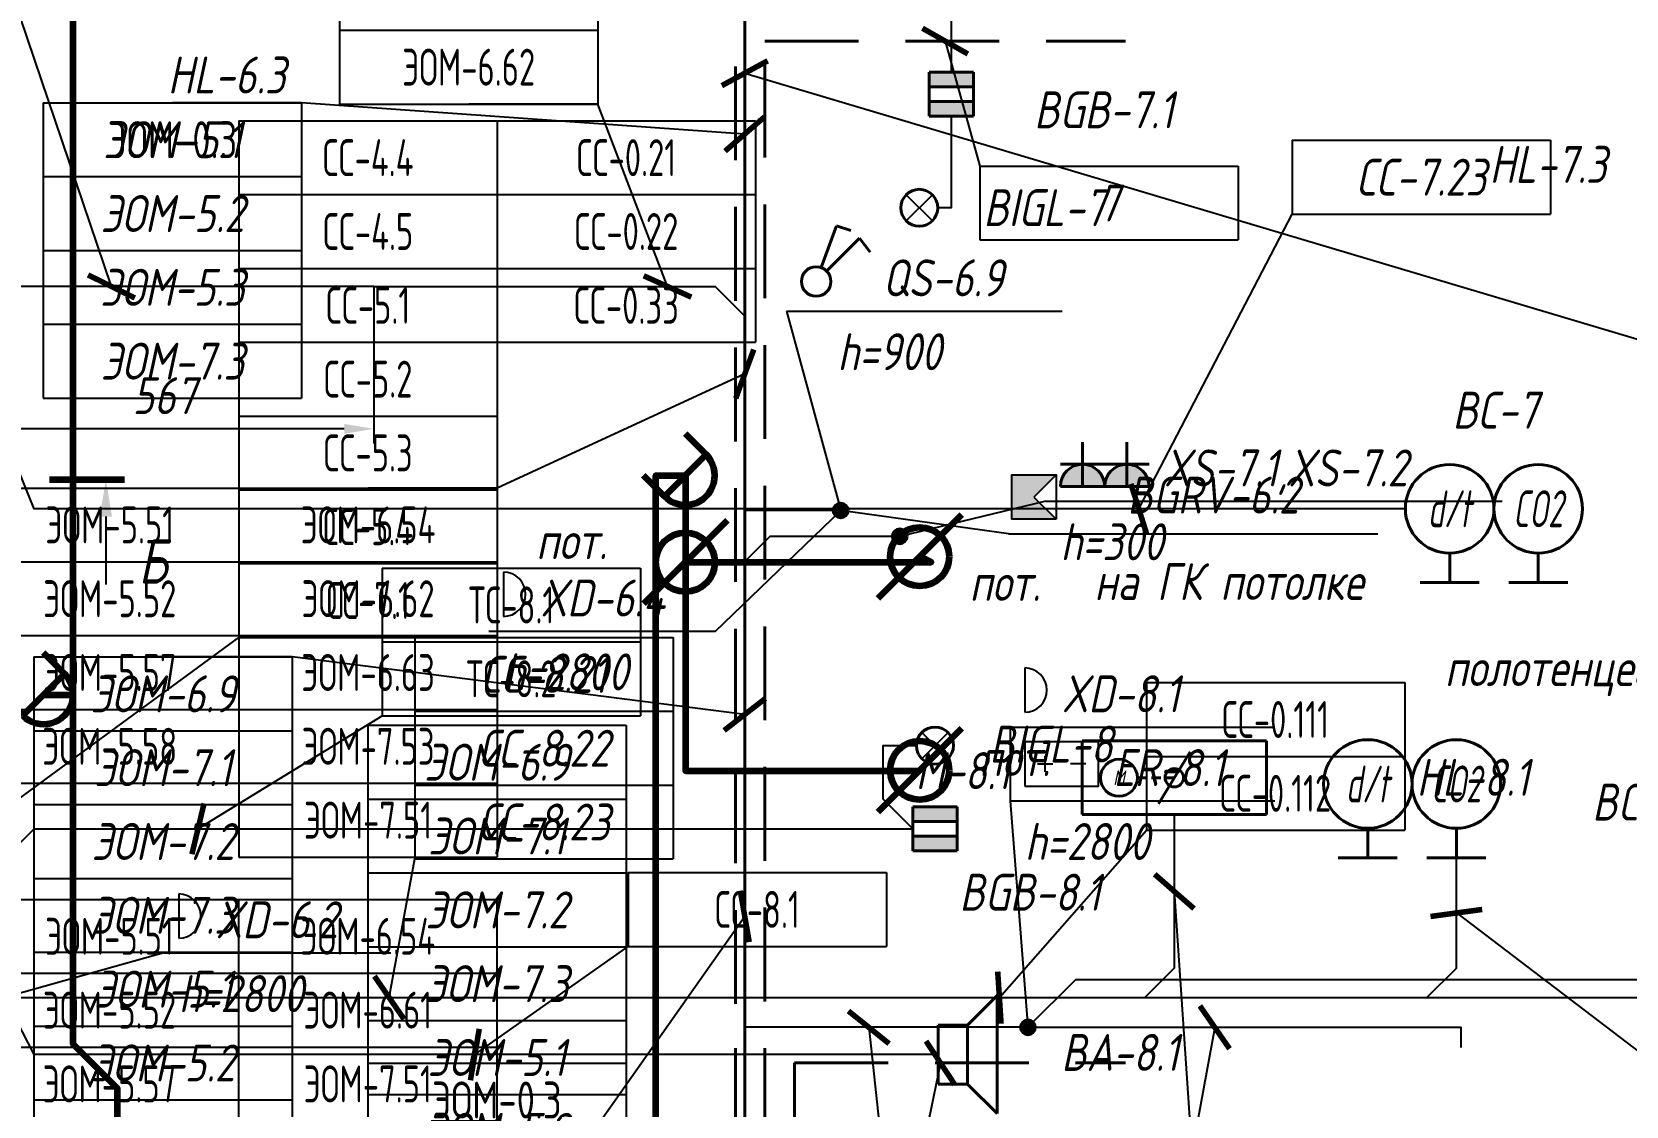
# Model space of a CAD drawing. Header units: millimetres. Extents: x -14566 to 16488, y -7315 to 17206.
# Drawn here: x 12635 to 14795, y 10723 to 12178 of the extents above; entities that cross this region are included whole.
import ezdxf
from ezdxf.enums import TextEntityAlignment as Align

# ---------------------------------------------------------------- set-up
doc = ezdxf.new("R2010")
doc.units = ezdxf.units.MM
doc.linetypes.add('DASHED', pattern=[19.05, 12.7, -6.35])
for name, color, linetype in [('02 Розетки', 7, 'Continuous'), ('03 Стационарное ЭО', 7, 'Continuous'), ('04 Освещение', 7, 'Continuous'), ('05 Слаботочка', 7, 'Continuous'), ('06 Авт-ка климата', 7, 'Continuous'), ('07 Авт-ка общая', 7, 'Continuous'), ('08 Пож. и техн. сигн.', 7, 'Continuous'), ('09 ДСУП', 7, 'Continuous'), ('10 Привязка', 7, 'Continuous'), ('12 Трассы и коробки 220', 7, 'Continuous'), ('13 Трассы и коробки слаботочки', 7, 'Continuous')]:
    doc.layers.add(name, color=color, linetype=linetype)
doc.styles.add('GOST typeA', font='')
doc.styles.get("Standard").update_dxf_attribs({"font": 'arial.ttf'})
doc.styles.add('ГОСТ-ISOCPEUR', font='isocpeui.ttf', dxfattribs={"width": 0.8})
doc.styles.get('GOST typeA').set_extended_font_data('GOST type A')
doc.linetypes.add('12V', pattern='A,12.7,-5.08,["12V",Standard,S=2.54,R=0,X=-2.54,Y=-1.27],-5.08', length=22.86)
doc.linetypes.add('220V_LINE', pattern='A,0.2,-0.05,["~220V",Standard,S=0.1,R=0,X=0,Y=-0.05],-0.4,0.1', length=0.75)
doc.dimstyles.new('ISO-25', dxfattribs={"dimtxt": 2.5, "dimasz": 2.5, "dimexe": 1.25, "dimexo": 0.625, "dimtad": 1, "dimtxsty": 'Standard', "dimcen": 2.5, "dimadec": 0, "dimazin": 0, "dimtfac": 1, "dimtmove": 0, "dimatfit": 3, "dimfxl": 1, "dimarcsym": 0})

# ---------------------------------------------------------------- blocks, each defined once
blk = doc.blocks.new('дроссель d100')
at = {"color": 0, "lineweight": -2}
for p, q in [((0, 0), (0, 100)), ((0, 100), (250, 100)), ((250, 100), (250, 0)), ((103.4, 14.7), (146.6, 85.3)), ((250, 0), (0, 0))]:
    blk.add_line(p, q, dxfattribs=at)
at = {"color": 0, "linetype": 'DASHED', "lineweight": -2}
blk.add_line((75, 50), (125, 50), dxfattribs=at)
at = {"color": 0, "lineweight": -2}
for centre, radius in [((50, 50), 25), ((125, 50), 12.5)]:
    blk.add_circle(centre, radius, dxfattribs=at)
at = {"color": 0, "lineweight": -2, "style": 'ГОСТ-ISOCPEUR', "width": 0.8}
blk.add_text('M', height=20, dxfattribs=at).set_placement((50, 50), align=Align.MIDDLE_CENTER)
blk = doc.blocks.new('геркон')
at = {"lineweight": -2}
for points in [[(3, 2), (3, 3), (0, 3), (0, 2)], [(3, 0), (3, 1), (0, 1), (0, 0)]]:
    blk.add_hatch(color=0, dxfattribs=at).paths.add_polyline_path(points)
at = {"color": 0, "lineweight": -2}
for p, q in [((0, 0), (0, 3)), ((0, 3), (3, 3)), ((3, 3), (3, 0)), ((0, 2), (3, 2)), ((0, 1), (3, 1)), ((3, 0), (0, 0))]:
    blk.add_line(p, q, dxfattribs=at)
blk = doc.blocks.new('громкоговоритель')
at = {"color": 0, "lineweight": -2}
for p, q in [((2, 2), (4, 4)), ((4, 4), (4, -4)), ((0, -2), (0, 2)), ((0, 2), (2, 2)), ((2, 2), (2, -2)), ((2, -2), (0, -2)), ((2, -2), (4, -4))]:
    blk.add_line(p, q, dxfattribs=at)
blk = doc.blocks.new('Охранный датчик')
blk.add_hatch(color=0).paths.add_polyline_path([(3, 3), (0, 3), (0, 0), (3, 0), (1.5, 1.5)])
at = {"color": 0}
for p, q in [((3, 3), (1.5, 1.5)), ((1.5, 1.5), (3, 0))]:
    blk.add_line(p, q, dxfattribs=at)
blk.add_lwpolyline([(3, 0), (0, 0), (0, 3), (3, 3)], close=True, dxfattribs=at)
blk = doc.blocks.new('розетка скрытая трехполюсная IP54')
at = {"lineweight": -2}
h = blk.add_hatch(color=0, dxfattribs=at)
h.paths.add_polyline_path([(0, 0), (0, 1.5, 0.414214), (-1.5, 0)])
h.paths.add_polyline_path([(1.5, 0, 0.414214), (0, 1.5), (0, 0)])
at = {"color": 0, "lineweight": -2}
for p, q in [((0, 0), (0, 3)), ((-1.5, 1.5), (1.5, 1.5)), ((-1.5, 0), (1.5, 0))]:
    blk.add_line(p, q, dxfattribs=at)
blk.add_arc((0, 0), 1.5, 0, 180, dxfattribs=at)
blk = doc.blocks.new('кнопка 2')
at = {"color": 0, "lineweight": -2}
for p, q in [((0.35, 0.94), (1.39, 3.78)), ((1.39, 3.78), (2.34, 3.45)), ((0.71, 0.71), (2.93, 2.93)), ((2.93, 2.93), (3.66, 2))]:
    blk.add_line(p, q, dxfattribs=at)
blk.add_circle((0, 0), 1, dxfattribs=at)
blk = doc.blocks.new('коробка коммутационная')
at = {"color": 0}
blk.add_line((0, 3), (0, 0), dxfattribs=at)
blk.add_arc((0, 1.5), 1.5, 270, 90, dxfattribs=at)
blk = doc.blocks.new('*T133')
at = {"layer": '02 Розетки', "color": 0, "lineweight": -2}
for p, q in [((0, 0), (350, 0)), ((0, 0), (0, -700)), ((350, 0), (350, -700)), ((0, -100), (350, -100)), ((0, -200), (350, -200)), ((0, -300), (350, -300)), ((0, -400), (350, -400)), ((0, -500), (350, -500)), ((0, -600), (350, -600)), ((0, -700), (350, -700))]:
    blk.add_line(p, q, dxfattribs=at)
at = {"layer": '02 Розетки', "color": 0, "char_height": 50, "width": 330, "attachment_point": 5, "style": 'ГОСТ-ISOCPEUR'}
for s, insert in [('{ЭОМ-6.9}', (175, -50)), ('{ЭОМ-7.1}', (175, -150)), ('{ЭОМ-7.2}', (175, -250)), ('{ЭОМ-7.3}', (175, -350)), ('{ЭОМ-5.1}', (175, -450)), ('{ЭОМ-5.2}', (175, -550)), ('{ЭОМ-5.3}', (175, -650))]:
    blk.add_mtext(s, dxfattribs=dict(at, insert=insert))
blk = doc.blocks.new('*T134')
at = {"layer": '02 Розетки', "color": 0, "lineweight": -2}
for p, q in [((0, 0), (350, 0)), ((0, 0), (0, -700)), ((350, 0), (350, -700)), ((0, -100), (350, -100)), ((0, -200), (350, -200)), ((0, -300), (350, -300)), ((0, -400), (350, -400)), ((0, -500), (350, -500)), ((0, -600), (350, -600)), ((0, -700), (350, -700))]:
    blk.add_line(p, q, dxfattribs=at)
at = {"layer": '02 Розетки', "color": 0, "char_height": 50, "width": 330, "attachment_point": 5, "style": 'ГОСТ-ISOCPEUR'}
for s, insert in [('{ЭОМ-6.9}', (175, -50)), ('{ЭОМ-7.1}', (175, -150)), ('{ЭОМ-7.2}', (175, -250)), ('{ЭОМ-7.3}', (175, -350)), ('{ЭОМ-5.1}', (175, -450)), ('{ЭОМ-5.2}', (175, -550)), ('{ЭОМ-5.3}', (175, -650))]:
    blk.add_mtext(s, dxfattribs=dict(at, insert=insert))
blk = doc.blocks.new('*T149')
at = {"layer": '02 Розетки', "color": 0, "lineweight": -2}
for p, q in [((0, 0), (350, 0)), ((0, 0), (0, -400)), ((350, 0), (350, -400)), ((0, -100), (350, -100)), ((0, -200), (350, -200)), ((0, -300), (350, -300)), ((0, -400), (350, -400))]:
    blk.add_line(p, q, dxfattribs=at)
at = {"layer": '02 Розетки', "color": 0, "char_height": 50, "width": 330, "attachment_point": 5, "style": 'ГОСТ-ISOCPEUR'}
for s, insert in [('{ЭОМ-5.1}', (175, -50)), ('{ЭОМ-5.2}', (175, -150)), ('{ЭОМ-5.3}', (175, -250)), ('{ЭОМ-7.3}', (175, -350))]:
    blk.add_mtext(s, dxfattribs=dict(at, insert=insert))
blk = doc.blocks.new('*T170')
at = {"layer": '03 Стационарное ЭО', "color": 0, "lineweight": -2}
for p, q in [((0, 0), (350, 0)), ((0, 0), (0, -100)), ((350, 0), (350, -100)), ((0, -100), (350, -100))]:
    blk.add_line(p, q, dxfattribs=at)
at = {"layer": '03 Стационарное ЭО', "color": 0, "insert": (175, -50), "char_height": 50, "width": 330, "attachment_point": 5, "style": 'GOST typeA'}
blk.add_mtext('{\\W0.9;ЭОМ-0.3}', dxfattribs=at)
blk = doc.blocks.new('*T174')
at = {"layer": '03 Стационарное ЭО', "color": 0, "lineweight": -2}
for p, q in [((0, 0), (350, 0)), ((0, 0), (0, -100)), ((350, 0), (350, -100)), ((0, -100), (350, -100))]:
    blk.add_line(p, q, dxfattribs=at)
at = {"layer": '03 Стационарное ЭО', "color": 0, "insert": (175, -50), "char_height": 50, "width": 330, "attachment_point": 5, "style": 'GOST typeA'}
blk.add_mtext('{\\W0.9;ЭОМ-0.3}', dxfattribs=at)
blk = doc.blocks.new('*T197')
at = {"layer": '04 Освещение', "color": 0, "lineweight": -2}
for p, q in [((0, 0), (350, 0)), ((0, 0), (0, -500)), ((350, 0), (350, -500)), ((0, -100), (350, -100)), ((0, -200), (350, -200)), ((0, -300), (350, -300)), ((0, -400), (350, -400)), ((0, -500), (350, -500))]:
    blk.add_line(p, q, dxfattribs=at)
at = {"layer": '04 Освещение', "color": 0, "char_height": 50, "width": 330, "attachment_point": 5, "style": 'GOST typeA'}
for s, insert in [('{\\W0.8;ЭОМ-6.54}', (175, -50)), ('{\\W0.8;ЭОМ-6.61}', (175, -150)), ('{\\W0.8;ЭОМ-7.51}', (175, -250)), ('{\\W0.8;ЭОМ-7.53}', (175, -350)), ('{\\W0.8;ЭОМ-6.67}', (175, -450))]:
    blk.add_mtext(s, dxfattribs=dict(at, insert=insert))
blk = doc.blocks.new('*T228')
at = {"layer": '04 Освещение', "color": 0, "lineweight": -2}
for p, q in [((0, 0), (350, 0)), ((0, 0), (0, -200)), ((350, 0), (350, -200)), ((0, -100), (350, -100)), ((0, -200), (350, -200))]:
    blk.add_line(p, q, dxfattribs=at)
at = {"layer": '04 Освещение', "color": 0, "char_height": 50, "width": 330, "attachment_point": 5, "style": 'GOST typeA'}
for s, insert in [('{\\W0.8;ЭОМ-6.54}', (175, -50)), ('{\\W0.8;ЭОМ-6.62}', (175, -150))]:
    blk.add_mtext(s, dxfattribs=dict(at, insert=insert))
blk = doc.blocks.new('*T231')
at = {"layer": '04 Освещение', "color": 0, "lineweight": -2}
for p, q in [((0, 0), (350, 0)), ((0, 0), (0, -500)), ((350, 0), (350, -500)), ((0, -100), (350, -100)), ((0, -200), (350, -200)), ((0, -300), (350, -300)), ((0, -400), (350, -400)), ((0, -500), (350, -500))]:
    blk.add_line(p, q, dxfattribs=at)
at = {"layer": '04 Освещение', "color": 0, "char_height": 50, "width": 330, "attachment_point": 5, "style": 'GOST typeA'}
for s, insert in [('{\\W0.8;ЭОМ-6.54}', (175, -50)), ('{\\W0.8;ЭОМ-6.62}', (175, -150)), ('{\\W0.8;ЭОМ-6.63}', (175, -250)), ('{\\W0.8;ЭОМ-7.53}', (175, -350)), ('{\\W0.8;ЭОМ-7.51}', (175, -450))]:
    blk.add_mtext(s, dxfattribs=dict(at, insert=insert))
blk = doc.blocks.new('*T236')
at = {"layer": '04 Освещение', "color": 0, "lineweight": -2}
for p, q in [((0, 0), (350, 0)), ((0, 0), (0, -400)), ((350, 0), (350, -400)), ((0, -100), (350, -100)), ((0, -200), (350, -200)), ((0, -300), (350, -300)), ((0, -400), (350, -400))]:
    blk.add_line(p, q, dxfattribs=at)
at = {"layer": '04 Освещение', "color": 0, "char_height": 50, "width": 330, "attachment_point": 5, "style": 'GOST typeA'}
for s, insert in [('{\\W0.8;ЭОМ-5.51}', (175, -50)), ('{\\W0.8;ЭОМ-5.52}', (175, -150)), ('{\\W0.8;ЭОМ-5.57}', (175, -250)), ('{\\W0.8;ЭОМ-5.58}', (175, -350))]:
    blk.add_mtext(s, dxfattribs=dict(at, insert=insert))
blk = doc.blocks.new('*T240')
at = {"layer": '04 Освещение', "color": 0, "lineweight": -2}
for p, q in [((0, 0), (350, 0)), ((0, 0), (0, -500)), ((350, 0), (350, -500)), ((0, -100), (350, -100)), ((0, -200), (350, -200)), ((0, -300), (350, -300)), ((0, -400), (350, -400)), ((0, -500), (350, -500))]:
    blk.add_line(p, q, dxfattribs=at)
at = {"layer": '04 Освещение', "color": 0, "char_height": 50, "width": 330, "attachment_point": 5, "style": 'GOST typeA'}
for s, insert in [('{\\W0.8;ЭОМ-5.51}', (175, -50)), ('{\\W0.8;ЭОМ-5.52}', (175, -150)), ('{\\W0.8;ЭОМ-5.57}', (175, -250)), ('{\\W0.8;ЭОМ-5.58}', (175, -350)), ('{\\W0.8;ЭОМ-6.69}', (175, -450))]:
    blk.add_mtext(s, dxfattribs=dict(at, insert=insert))
blk = doc.blocks.new('*T261')
at = {"layer": '07 Авт-ка общая', "color": 0, "lineweight": -2}
for p, q in [((0, 0), (350, 0)), ((0, 0), (0, -200)), ((350, 0), (350, -200)), ((0, -100), (350, -100)), ((0, -200), (350, -200))]:
    blk.add_line(p, q, dxfattribs=at)
at = {"layer": '07 Авт-ка общая', "color": 0, "char_height": 50, "width": 330, "attachment_point": 5, "style": 'GOST typeA'}
for s, insert in [('{\\W0.8;СС-0.111}', (175, -50)), ('{\\W0.8;СС-0.112}', (175, -150))]:
    blk.add_mtext(s, dxfattribs=dict(at, insert=insert))
blk = doc.blocks.new('*T310')
at = {"layer": '06 Авт-ка климата', "color": 0, "lineweight": -2}
for p, q in [((0, 0), (350, 0)), ((0, 0), (0, -300)), ((350, 0), (350, -300)), ((0, -100), (350, -100)), ((0, -200), (350, -200)), ((0, -300), (350, -300))]:
    blk.add_line(p, q, dxfattribs=at)
at = {"layer": '06 Авт-ка климата', "color": 0, "char_height": 50, "width": 330, "attachment_point": 5, "style": 'ГОСТ-ISOCPEUR'}
for s, insert in [('{СС-8.21}', (175, -50)), ('{СС-8.22}', (175, -150)), ('{СС-8.23}', (175, -250))]:
    blk.add_mtext(s, dxfattribs=dict(at, insert=insert))
blk = doc.blocks.new('*T312')
at = {"layer": '06 Авт-ка климата', "color": 0, "lineweight": -2}
for p, q in [((0, 0), (350, 0)), ((0, 0), (0, -100)), ((350, 0), (350, -100)), ((0, -100), (350, -100))]:
    blk.add_line(p, q, dxfattribs=at)
at = {"layer": '06 Авт-ка климата', "color": 0, "insert": (175, -50), "char_height": 50, "width": 330, "attachment_point": 5, "style": 'ГОСТ-ISOCPEUR'}
blk.add_mtext('{СС-7.23}', dxfattribs=at)
blk = doc.blocks.new('*T359')
at = {"layer": '05 Слаботочка', "color": 0, "lineweight": -2}
for p, q in [((0, 0), (350, 0)), ((0, 0), (0, -700)), ((350, 0), (350, -700)), ((0, -100), (350, -100)), ((0, -200), (350, -200)), ((0, -300), (350, -300)), ((0, -400), (350, -400)), ((0, -500), (350, -500)), ((0, -600), (350, -600)), ((0, -700), (350, -700))]:
    blk.add_line(p, q, dxfattribs=at)
at = {"layer": '05 Слаботочка', "color": 0, "char_height": 50, "width": 330, "attachment_point": 5, "style": 'GOST typeA'}
for s, insert in [('{\\W0.8;СС-4.4}', (175, -50)), ('{\\W0.8;СС-4.5}', (175, -150)), ('{\\W0.8;СС-5.1}', (175, -250)), ('{\\W0.8;СС-5.2}', (175, -350)), ('{\\W0.8;СС-5.3}', (175, -450)), ('{\\W0.8;СС-5.4}', (175, -550)), ('{\\W0.8;СС-7.1}', (175, -650))]:
    blk.add_mtext(s, dxfattribs=dict(at, insert=insert))
blk = doc.blocks.new('*T368')
at = {"layer": '05 Слаботочка', "color": 0, "lineweight": -2}
for p, q in [((0, 0), (350, 0)), ((0, 0), (0, -100)), ((350, 0), (350, -100)), ((0, -100), (350, -100))]:
    blk.add_line(p, q, dxfattribs=at)
at = {"layer": '05 Слаботочка', "color": 0, "insert": (175, -50), "char_height": 50, "width": 330, "attachment_point": 5, "style": 'GOST typeA'}
blk.add_mtext('{\\W0.8;СС-8.1}', dxfattribs=at)
blk = doc.blocks.new('*T380')
at = {"layer": '05 Слаботочка', "color": 0, "lineweight": -2}
for p, q in [((0, 0), (350, 0)), ((0, 0), (0, -300)), ((350, 0), (350, -300)), ((0, -100), (350, -100)), ((0, -200), (350, -200)), ((0, -300), (350, -300))]:
    blk.add_line(p, q, dxfattribs=at)
at = {"layer": '05 Слаботочка', "color": 0, "char_height": 50, "width": 330, "attachment_point": 5, "style": 'GOST typeA'}
for s, insert in [('{\\W0.8;СС-0.21}', (175, -50)), ('{\\W0.8;СС-0.22}', (175, -150)), ('{\\W0.8;СС-0.33}', (175, -250))]:
    blk.add_mtext(s, dxfattribs=dict(at, insert=insert))
blk = doc.blocks.new('*T420')
at = {"layer": '08 Пож. и техн. сигн.', "color": 0, "lineweight": -2}
for p, q in [((0, 0), (350, 0)), ((0, 0), (0, -200)), ((350, 0), (350, -200)), ((0, -100), (350, -100)), ((0, -200), (350, -200))]:
    blk.add_line(p, q, dxfattribs=at)
at = {"layer": '08 Пож. и техн. сигн.', "color": 0, "char_height": 50, "width": 330, "attachment_point": 5, "style": 'GOST typeA'}
for s, insert in [('{\\W0.8;ТС-8.1}', (175, -50)), ('{\\W0.8;ТС-8.2}', (175, -150))]:
    blk.add_mtext(s, dxfattribs=dict(at, insert=insert))
blk = doc.blocks.new('*D522')
at = {"layer": '04 Освещение', "color": 0, "lineweight": -2, "transparency": 16777216}
for p, q in [((12531.2, 11833.6), (12531.2, 11620.7)), ((13098.5, 11833.6), (13098.5, 11620.7)), ((13058.5, 11640.7), (12571.2, 11640.7))]:
    blk.add_line(p, q, dxfattribs=at)
at = {"layer": '04 Освещение', "color": 0, "transparency": 16777216}
for points in [[(12571.2, 11647.4), (12571.2, 11634), (12531.2, 11640.7)], [(13058.5, 11634), (13058.5, 11647.4), (13098.5, 11640.7)]]:
    blk.add_solid(points, dxfattribs=at)
at = {"layer": 'Defpoints', "color": 0, "transparency": 16777216}
for p in [(12531.2, 11833.6), (13098.5, 11833.6), (12531.2, 11640.7)]:
    blk.add_point(p, dxfattribs=at)
at = {"layer": '04 Освещение', "color": 0, "transparency": 16777216, "insert": (12814.9, 11685.7), "char_height": 50, "attachment_point": 5, "style": 'ГОСТ-ISOCPEUR'}
blk.add_mtext('567', dxfattribs=at)
blk = doc.blocks.new('*D523')
at = {"layer": '04 Освещение', "color": 0, "lineweight": -2, "transparency": 16777216}
for p, q in [((13098.5, 13260.1), (12547.9, 13260.1)), ((12567.9, 11873.6), (12567.9, 13220.1)), ((13098.5, 11833.6), (12547.9, 11833.6))]:
    blk.add_line(p, q, dxfattribs=at)
at = {"layer": '04 Освещение', "color": 0, "transparency": 16777216}
for points in [[(12574.6, 13220.1), (12561.3, 13220.1), (12567.9, 13260.1)], [(12561.3, 11873.6), (12574.6, 11873.6), (12567.9, 11833.6)]]:
    blk.add_solid(points, dxfattribs=at)
at = {"layer": 'Defpoints', "color": 0, "transparency": 16777216}
for p in [(12567.9, 13260.1), (13098.5, 13260.1), (13098.5, 11833.6)]:
    blk.add_point(p, dxfattribs=at)
at = {"layer": '04 Освещение', "color": 0, "transparency": 16777216, "insert": (12522.9, 12546.8), "char_height": 50, "attachment_point": 5, "rotation": 90, "style": 'ГОСТ-ISOCPEUR'}
blk.add_mtext('1427', dxfattribs=at)
blk = doc.blocks.new('ИП')
at = {"color": 0}
for p, q in [((0.86, 1.5), (1.91, 1.5)), ((1.38, 0.97), (1.38, 2.03)), ((4.14, 1.5), (3.09, 1.5))]:
    blk.add_line(p, q, dxfattribs=at)
blk.add_lwpolyline([(0, 0), (5, 0), (5, 3), (0, 3)], close=True, dxfattribs=at)
blk = doc.blocks.new('*T552')
at = {"layer": '06 Авт-ка климата', "color": 0, "lineweight": -2}
for p, q in [((0, 0), (350, 0)), ((0, 0), (0, -100)), ((350, 0), (350, -100)), ((0, -100), (350, -100))]:
    blk.add_line(p, q, dxfattribs=at)
at = {"layer": '06 Авт-ка климата', "color": 0, "insert": (175, -50), "char_height": 50, "width": 330, "attachment_point": 5, "style": 'ГОСТ-ISOCPEUR'}
blk.add_mtext('{7}', dxfattribs=at)
blk = doc.blocks.new('зажим')
at = {"layer": '09 ДСУП', "color": 0, "lineweight": -2}
for p, q in [((28.3, 28.3), (0, 56.6)), ((28.3, 28.3), (-28.3, -28.3)), ((-28.3, -28.3), (-56.6, 0))]:
    blk.add_line(p, q, dxfattribs=at)
blk.add_arc((0, 0), 40, 225, 45, dxfattribs=at)
blk = doc.blocks.new('клемма')
at = {"layer": '09 ДСУП', "color": 0, "lineweight": -2}
blk.add_line((56.6, 56.6), (-56.6, -56.6), dxfattribs=at)
blk.add_circle((0, 0), 40, dxfattribs=at)
blk = doc.blocks.new('датчик CO2')
at = {"color": 0, "lineweight": -2}
for p, q in [((0, 2), (0, 0)), ((-2, 0), (2, 0))]:
    blk.add_line(p, q, dxfattribs=at)
blk.add_circle((0, 5), 3, dxfattribs=at)
at = {"color": 0, "lineweight": -2, "style": 'ГОСТ-ISOCPEUR', "width": 0.6}
blk.add_text('CO2', height=2.5, rotation=360, dxfattribs=at).set_placement((-0.01, 5), align=Align.MIDDLE_CENTER)
blk = doc.blocks.new('датчик температуры и влажности')
at = {"color": 0, "lineweight": -2}
for p, q in [((0, 2), (0, 0)), ((-2, 0), (2, 0))]:
    blk.add_line(p, q, dxfattribs=at)
blk.add_circle((0, 5), 3, dxfattribs=at)
at = {"color": 0, "lineweight": -2, "style": 'ГОСТ-ISOCPEUR', "width": 0.6}
blk.add_text('d/t', height=2.5, rotation=360, dxfattribs=at).set_placement((-0.01, 5), align=Align.MIDDLE_CENTER)

msp = doc.modelspace()

# ---------------------------------------------------------------- hatches: boundary and pattern name
at = {"layer": '02 Розетки'}
msp.add_hatch(color=256, dxfattribs=at).paths.add_polyline_path([(13801.2, 11495.1, 1), (13821.2, 11495.1, 1)])
at = {"layer": '04 Освещение'}
msp.add_hatch(color=256, dxfattribs=at).paths.add_polyline_path([(13974.8, 10830, 1), (13994.8, 10830, 1)])
at = {"layer": '10 Привязка'}
msp.add_hatch(color=256, dxfattribs=at).paths.add_polyline_path([(13721.2, 11530.1, 1), (13741.2, 11530.1, 1)])

# ---------------------------------------------------------------- linework, layer by layer
at = {"layer": '02 Розетки'}
for q in [(13811.2, 11495.1), (14627.2, 11542.8)]:
    msp.add_line((14008.9, 11542.8), q, dxfattribs=at)
at = {"layer": '02 Розетки', "linetype": '220V_LINE', "ltscale": 200, "flags": 128}
msp.add_lwpolyline([(13811.2, 11495.1), (13635.2, 11495.1), (13601.2, 11461.2)], dxfattribs=at)
at = {"layer": '02 Розетки', "lineweight": 40}
msp.add_circle((13811.2, 11495.1), 10, dxfattribs=at)
at = {"layer": '04 Освещение'}
for p, q in [((13657.9, 11800.3), (14031.4, 11800.3)), ((13657.9, 11800.3), (13731.2, 11530.1)), ((13958.5, 11498.4), (13731.2, 11530.1)), ((13958.5, 11498.4), (14459, 11498.4)), ((13960.6, 11236.8), (13960.6, 11136.8)), ((13960.6, 11236.8), (14319.3, 11236.8)), ((13960.6, 11136.8), (14319.3, 11136.8)), ((13960.6, 11136.8), (13984.8, 10830))]:
    msp.add_line(p, q, dxfattribs=at)
at = {"layer": '04 Освещение', "linetype": '220V_LINE', "ltscale": 200}
msp.add_line((13731.2, 11530.1), (13682, 11530.1), dxfattribs=at)
at = {"layer": '04 Освещение', "linetype": '220V_LINE', "ltscale": 200, "flags": 128}
for points in [[(13098.5, 11833.6), (12581.5, 11833.6), (12581.5, 11580.4), (12531.2, 11530.1)], [(13098.5, 11833.6), (13561.2, 11833.6), (13601.2, 11793.6)], [(13984.8, 10830), (14049.8, 10894.9), (15424.4, 10894.9), (15424.4, 11066.1)], [(13984.8, 10830), (13601.2, 10830)]]:
    msp.add_lwpolyline(points, dxfattribs=at)
at = {"layer": '04 Освещение', "linetype": '12V', "ltscale": 10, "flags": 128}
msp.add_lwpolyline([(13984.8, 10830), (14571.2, 10830), (14571.2, 10802.6)], dxfattribs=at)
at = {"layer": '04 Освещение', "lineweight": 40}
msp.add_circle((13984.8, 10830), 10, dxfattribs=at)
at = {"layer": '05 Слаботочка'}
msp.add_lwpolyline([(13863.1, 10793.1), (12638.5, 10793.1), (12598.5, 10870.2)], dxfattribs=at)
at = {"layer": '06 Авт-ка климата', "linetype": 'DASHED', "lineweight": 40, "ltscale": 10}
for points in [[(13588.5, 8769.7), (13588.5, 10861.8), (13588.5, 13571.7)], [(13628.5, 8769.7), (13628.5, 12166), (14116.9, 12166)], [(13668.5, 8769.7), (13668.5, 10781.8), (14116.9, 10781.8)]]:
    msp.add_lwpolyline(points, dxfattribs=at)
at = {"layer": '06 Авт-ка климата'}
for points in [[(14496.3, 11532.5), (12638.5, 11532.5), (12598.5, 11630.4)], [(14183.2, 11118.1), (14183.2, 10910.2), (14143.2, 10870.2)], [(12598.5, 10870.2), (14525.3, 10870.2), (14565.3, 10910.2), (14565.3, 11059.6)]]:
    msp.add_lwpolyline(points, dxfattribs=at)
at = {"layer": '07 Авт-ка общая'}
msp.add_lwpolyline([(12598.5, 10870.2), (12598.5, 10870.2), (15465.9, 10870.2), (15465.9, 10778), (15541.7, 10778)], dxfattribs=at)
at = {"layer": '08 Пож. и техн. сигн.', "color": 1}
for p, q in [((13855.4, 11922.6), (13820.1, 11957.9)), ((13820.1, 11922.6), (13855.4, 11957.9)), ((13876.6, 11193.9), (13841.2, 11229.3)), ((13841.2, 11193.9), (13876.6, 11229.3))]:
    msp.add_line(p, q, dxfattribs=at)
at = {"layer": '08 Пож. и техн. сигн.'}
for points in [[(12598.5, 12193.6), (12638.5, 12233.6), (13881, 12233.6), (13881, 12124.1)], [(13881, 12064.1), (13881, 11940.2), (13862.7, 11940.2)], [(13828.9, 11098.9), (13788.9, 11138.9), (13788.9, 11211.6), (13833.9, 11211.6)], [(12598.5, 11058.9), (12638.5, 11098.9), (13828.9, 11098.9)]]:
    msp.add_lwpolyline(points, dxfattribs=at)
at = {"layer": '08 Пож. и техн. сигн.', "color": 1, "lineweight": 40}
for centre in [(13837.7, 11940.2), (13858.9, 11211.6)]:
    msp.add_circle(centre, 25, dxfattribs=at)
at = {"layer": '09 ДСУП', "color": 3, "lineweight": 100}
for p, q in [((13520.7, 11577.6), (13520.7, 11460.1)), ((12651.2, 11280.6), (12691.2, 11280.6))]:
    msp.add_line(p, q, dxfattribs=at)
for points in [[(13501.2, 8724.9), (13501.2, 9294.5), (12751.2, 10044.5), (12751.2, 10747.2), (12691.2, 10807.2), (12691.2, 13095.8), (12957.8, 13362.4), (12957.8, 15868.6), (12917.8, 15908.6)], [(13653.2, 8711.2), (13653.2, 9985.6), (13480.7, 10158), (13480.7, 11577.6), (13520.7, 11577.6)], [(13520.7, 11460.1), (13853.6, 11460.1), (13838.2, 11467.6)], [(13520.7, 11460.1), (13520.7, 11177.6), (13838.9, 11177.6)]]:
    msp.add_lwpolyline(points, dxfattribs=at)
at = {"layer": '10 Привязка', "lineweight": 40}
msp.add_circle((13731.2, 11530.1), 10, dxfattribs=at)
at = {"layer": '12 Трассы и коробки 220'}
for p, q in [((13561.7, 11366.6), (13731.2, 11530.1)), ((13254.3, 11366.6), (13561.7, 11366.6))]:
    msp.add_line(p, q, dxfattribs=at)
at = {"layer": '12 Трассы и коробки 220', "linetype": '220V_LINE', "ltscale": 200}
msp.add_line((13731.2, 11530.1), (13601.2, 11530.1), dxfattribs=at)
at = {"layer": '12 Трассы и коробки 220', "linetype": '220V_LINE', "lineweight": 40, "ltscale": 200, "flags": 128}
msp.add_lwpolyline([(13601.2, 13340.1), (13601.2, 10200.2), (13768.2, 10033.2), (13768.2, 8711.2)], dxfattribs=at)
at = {"layer": '13 Трассы и коробки слаботочки', "lineweight": 100}
msp.add_line((12659.2, 11571.9), (12760.8, 11571.9), dxfattribs=at)
at = {"layer": '13 Трассы и коробки слаботочки'}
for p, q in [((12735.6, 11521.9), (12735.6, 11429.8)), ((12814.3, 10930.7), (12598.5, 10870.2)), ((12814.3, 10930.7), (13121.6, 10930.7))]:
    msp.add_line(p, q, dxfattribs=at)
msp.add_solid([(12744, 11521.9), (12735.6, 11571.9), (12727.3, 11521.9)], dxfattribs=at)

# ---------------------------------------------------------------- block references
for name, p in [('*T228', (13052.2, 12280.7)), ('*T149', (12650.8, 12082.4)), ('*T174', (12650.8, 12082.4)), ('*T359', (12915.9, 12058.1)), ('*T380', (13265.9, 12058.1)), ('*T312', (14342.7, 12031.7)), ('*T552', (13919.6, 11996.6)), ('*T236', (12565.9, 11560.6)), ('*T231', (12915.9, 11560.6)), ('*T420', (13110.1, 11452.1)), ('*T310', (13154.3, 11358.1)), ('*T134', (12638.1, 11331.7)), ('*T261', (14145.3, 11297)), ('*T133', (13090.3, 11239.1)), ('*T368', (13443.3, 11039.7)), ('*T240', (12565.5, 11003.3)), ('*T197', (12915.5, 11003.3)), ('*T170', (13090.3, 10781.5))]:
    msp.add_blockref(name, p)
at = {"layer": '02 Розетки', "color": 1, "lineweight": 40, "xscale": 20, "yscale": 20, "zscale": 20}
for p in [(14058.9, 11562.8), (14118.9, 11562.8)]:
    msp.add_blockref('розетка скрытая трехполюсная IP54', p, dxfattribs=at)
at = {"layer": '04 Освещение', "color": 3, "lineweight": 40, "xscale": 20, "yscale": 20, "zscale": 20}
msp.add_blockref('кнопка 2', (13697.9, 11840.3), dxfattribs=at)
at = {"layer": '04 Освещение', "color": 1, "lineweight": 40, "xscale": 20, "yscale": 20, "zscale": 20}
msp.add_blockref('Охранный датчик', (13962.9, 11518.4), dxfattribs=at)
at = {"layer": '04 Освещение', "xscale": 20, "yscale": 20, "zscale": 20}
msp.add_blockref('ИП', (13980.6, 11156.8), dxfattribs=at)
at = {"layer": '05 Слаботочка', "lineweight": 40, "xscale": 20, "yscale": 20, "zscale": 20}
msp.add_blockref('громкоговоритель', (13863.1, 10793.1), dxfattribs=at)
at = {"layer": '06 Авт-ка климата', "lineweight": 40, "xscale": 20, "yscale": 20, "zscale": 20}
for name, p in [('датчик температуры и влажности', (14556.3, 11432.5)), ('датчик CO2', (14676.3, 11432.5)), ('датчик температуры и влажности', (14445.3, 11059.6)), ('датчик CO2', (14565.3, 11059.6))]:
    msp.add_blockref(name, p, dxfattribs=at)
at = {"layer": '06 Авт-ка климата', "lineweight": 40}
msp.add_blockref('дроссель d100', (14058.2, 11118.1), dxfattribs=at)
at = {"layer": '08 Пож. и техн. сигн.', "lineweight": 40, "xscale": 20, "yscale": 20, "zscale": 20}
for p in [(13851, 12064.1), (13828.9, 11068.9)]:
    msp.add_blockref('геркон', p, dxfattribs=at)
at = {"layer": '09 ДСУП', "lineweight": 100}
for name, p in [('зажим', (13520.7, 11577.6)), ('клемма', (13520.7, 11460.1)), ('клемма', (13838.2, 11467.6)), ('зажим', (12651.2, 11280.6)), ('клемма', (13838.2, 11178.1))]:
    msp.add_blockref(name, p, dxfattribs=at)
at = {"layer": '12 Трассы и коробки 220', "xscale": 20, "yscale": 20, "zscale": 20}
for p in [(13274.3, 11386.6), (13980.6, 11256.8)]:
    msp.add_blockref('коробка коммутационная', p, dxfattribs=at)
at = {"layer": '13 Трассы и коробки слаботочки', "xscale": 20, "yscale": 20, "zscale": 20}
msp.add_blockref('коробка коммутационная', (12834.3, 10950.7), dxfattribs=at)

# ---------------------------------------------------------------- texts
at = {"layer": '02 Розетки', "linetype": 'Continuous', "style": 'ГОСТ-ISOCPEUR', "width": 0.8}
for s, p in [('XS-7.1,XS-7.2', (14168.9, 11562.8)), ('h=300', (14028.9, 11462.7))]:
    msp.add_text(s, height=50, dxfattribs=at).set_placement(p)
at = {"layer": '04 Освещение', "linetype": 'Continuous', "style": 'ГОСТ-ISOCPEUR', "width": 0.8}
for s, p in [('HL-6.3', (12979.2, 12095.1)), ('HL-7.3', (14769, 11974)), ('BGRV-6.2', (14352, 11526)), ('на ГК потолке', (14439.6, 11408.9)), ('HL-8.1', (14664.3, 11143.7))]:
    msp.add_text(s, height=50, dxfattribs=at).set_placement(p, align=Align.RIGHT)
for s, p in [('QS-6.9', (13787.9, 11820.3)), ('h=900', (13726.7, 11720.2)), ('ER-8.1', (14100.6, 11156.8)), ('h=2800', (13980.6, 11056.7))]:
    msp.add_text(s, height=50, dxfattribs=at).set_placement(p)
at = {"layer": '05 Слаботочка', "linetype": 'Continuous', "style": 'ГОСТ-ISOCPEUR', "width": 0.8}
msp.add_text('BA-8.1', height=50, dxfattribs=at).set_placement((14189.4, 10771), align=Align.RIGHT)
at = {"layer": '06 Авт-ка климата', "linetype": 'Continuous', "style": 'ГОСТ-ISOCPEUR', "width": 0.8}
for s, p in [('BС-7', (14676.3, 11641)), ('BC-8', (14869.6, 11110.1))]:
    msp.add_text(s, height=50, dxfattribs=at).set_placement(p, align=Align.RIGHT)
msp.add_text('M-8.1', height=50, dxfattribs=at).set_placement((13832.7, 11152.7))
at = {"layer": '08 Пож. и техн. сигн.', "linetype": 'Continuous', "style": 'ГОСТ-ISOCPEUR', "width": 0.8}
for s, p in [('BGB-7.1', (14182.5, 12047.9)), ('BGB-8.1', (14083.5, 10988))]:
    msp.add_text(s, height=50, dxfattribs=at).set_placement(p, align=Align.RIGHT)
for s, p in [('BIGL-7', (13924.6, 11915.4)), ('BIGL-8', (13932.6, 11188.7))]:
    msp.add_text(s, height=50, dxfattribs=at).set_placement(p)
at = {"layer": '09 ДСУП', "linetype": 'Continuous', "style": 'ГОСТ-ISOCPEUR', "width": 0.8}
for s, p in [('пот.', (13318.6, 11464.3)), ('пот.', (13905.7, 11407.7)), ('полотенцесушитель', (14549.7, 11292.2)), ('пот.', (13919, 11170.4))]:
    msp.add_text(s, height=50, dxfattribs=at).set_placement(p)
at = {"layer": '12 Трассы и коробки 220', "linetype": 'Continuous', "style": 'ГОСТ-ISOCPEUR', "width": 0.8}
for s, p in [('XD-6.4', (13324.3, 11386.6)), ('h=2800', (13274.3, 11286.5)), ('XD-8.1', (14030.6, 11256.8))]:
    msp.add_text(s, height=50, dxfattribs=at).set_placement(p)
at = {"layer": '13 Трассы и коробки слаботочки', "linetype": 'Continuous', "style": 'ГОСТ-ISOCPEUR', "width": 0.8}
for s, height, p in [('Б', 60, (12779.7, 11431.2)), ('XD-6.2', 50, (12884.3, 10950.7)), ('h=2800', 50, (12834.3, 10850.6))]:
    msp.add_text(s, height=height, dxfattribs=at).set_placement(p)

# ---------------------------------------------------------------- dimensions: what is measured, and where the dimension line sits
at = {"layer": '04 Освещение', "color": 3}
dim = msp.add_linear_dim(base=(12567.9284, 13260.1153), p1=(13098.5031, 11833.5684), p2=(13098.5031, 13260.1153), angle=90, dimstyle='ISO-25', override={"dimtxt": 50, "dimasz": 40, "dimexe": 20, "dimexo": 0, "dimgap": 20, "dimdec": 0, "dimtxsty": 'ГОСТ-ISOCPEUR'}, dxfattribs=at)
dim.commit()
dim.dimension.update_dxf_attribs({"geometry": '*D523', "text_midpoint": (12567.9284, 12546.8418), "dimtype": 160})
dim = msp.add_linear_dim(base=(12531.2, 11640.7), p1=(13098.5, 11833.6), p2=(12531.2, 11833.6), dimstyle='ISO-25', override={"dimtxt": 50, "dimasz": 40, "dimexe": 20, "dimexo": 0, "dimgap": 20, "dimdec": 0, "dimtxsty": 'ГОСТ-ISOCPEUR'}, dxfattribs=at)
dim.commit()
dim.dimension.update_dxf_attribs({"geometry": '*D522', "text_midpoint": (12814.9, 11640.7), "dimtype": 160})

# ---------------------------------------------------------------- leaders
at = {"layer": '02 Розетки'}
for points in [[(13601.2, 12040.1), (13000.8, 12082.4), (12825.8, 12082.4)], [(13601.2, 11253.8), (12988.1, 11331.7), (12798, 11331.7)]]:
    msp.add_leader(points, dimstyle='ISO-25', override={"dimasz": 50, "dimgap": 1, "dimtad": 0, "dimldrblk": 'ArchTick'}, dxfattribs=at)
at = {"layer": '03 Стационарное ЭО'}
msp.add_leader([(13601.2, 12040.1), (13000.8, 12082.4), (12825.8, 12082.4)], dimstyle='ISO-25', override={"dimasz": 50, "dimgap": 1, "dimtad": 0, "dimldrblk": 'ArchTick'}, dxfattribs=at)
at = {"layer": '04 Освещение'}
for points in [[(12743.2, 11833.6), (12579.4, 12317.1), (12754.4, 12317.1)], [(13601.2, 12122.5), (15900, 11437.8), (16075, 11437.8)], [(13496.6, 11833.6), (13402.2, 12080.7), (13227.2, 12080.7)], [(13601.2, 11715.1), (13265.9, 11560.6), (13090.9, 11560.6)], [(13601.2, 10980.3), (13265.5, 10503.3), (13012, 10503.3)], [(13769.2, 10830), (13797.6, 10568.1), (13957.4, 10568.1)], [(14237.9, 10830), (14214.7, 10702.6), (14024.6, 10702.6)]]:
    msp.add_leader(points, dimstyle='ISO-25', override={"dimasz": 50, "dimgap": 1, "dimtad": 0, "dimldrblk": 'ArchTick'}, dxfattribs=at)
at = {"layer": '05 Слаботочка'}
for points in [[(12598.5, 11125.7), (12915.9, 11358.1), (13090.9, 11358.1)], [(13235.5, 10793.1), (13443.3, 10939.7), (13618.3, 10939.7)]]:
    msp.add_leader(points, dimstyle='ISO-25', override={"dimasz": 50, "dimgap": 1, "dimtad": 0, "dimldrblk": 'ArchTick'}, dxfattribs=at)
at = {"layer": '06 Авт-ка климата'}
for points in [[(13872.7, 12166), (13919.6, 11996.6), (14094.6, 11996.6)], [(14135, 11532.5), (14342.7, 11931.7), (14517.7, 11931.7)], [(13119.5, 10870.2), (13154.3, 11058.1), (13329.3, 11058.1)], [(14183.2, 11014.1), (14210.3, 10611.4), (14385.3, 10611.4)], [(14565.3, 10984.9), (14877.3, 10747.4), (15052.3, 10747.4)], [(13866.3, 10781.8), (13820.4, 10556.9), (13995.4, 10556.9)]]:
    msp.add_leader(points, dimstyle='ISO-25', override={"dimasz": 50, "dimgap": 1, "dimtad": 0, "dimldrblk": 'ArchTick'}, dxfattribs=at)
at = {"layer": '07 Авт-ка общая'}
msp.add_leader([(13946.2, 10870.2), (14145.3, 11097), (14320.3, 11097)], dimstyle='ISO-25', override={"dimasz": 50, "dimgap": 1, "dimtad": 0, "dimldrblk": 'ArchTick'}, dxfattribs=at)
at = {"layer": '08 Пож. и техн. сигн.'}
msp.add_leader([(12860.4, 11098.9), (13110.1, 11252.1), (13285.1, 11252.1)], dimstyle='ISO-25', override={"dimasz": 50, "dimgap": 1, "dimtad": 0, "dimldrblk": 'ArchTick'}, dxfattribs=at)

doc.saveas('drawing.dxf')
